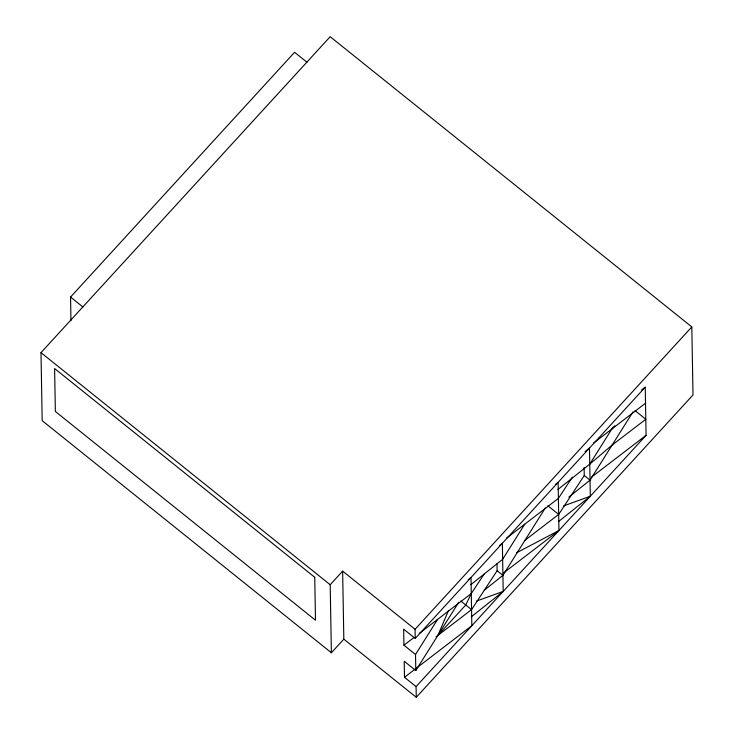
<?xml version="1.0" encoding="UTF-8"?>
<svg xmlns="http://www.w3.org/2000/svg" width="734" height="734" viewBox="0 0 734 734"><rect width="100%" height="100%" fill="white"/><g stroke="black" fill="none" stroke-linecap="round" stroke-linejoin="round"><path stroke-width="1.1" d="M448.566 610.376L437.886 635.433L465.76 604.981L471.274 593.577L484.064 574.116M415.517 654.499L403.929 645.195L403.654 629.139L415.242 638.442L415.077 629.277L342.64 571.135L343.824 639.167L416.27 697.3L416.077 686.602L404.489 677.298L404.214 661.242L415.802 670.546L415.517 654.499L437.602 619.386M415.802 670.546L458.768 602.229M524.727 524.204L502.643 559.308L470.788 584.695M484.339 590.173L502.918 575.364L545.298 507.992M557.913 489.514L589.76 464.127L613.037 427.115M568.804 497.101L590.044 480.174L633.011 411.857M436.06 636.837L471.558 609.633L497.129 570.713L497.01 563.831M572.401 477.082L558.4 498.395L506.524 538.15M525.003 540.252L558.675 514.442L584.246 475.522L584.108 467.503M70.959 320.721L70.547 297.059L294.582 52.288L306.986 62.252M343.824 639.167L331.383 652.765L42.187 420.674L40.994 352.65L330.181 36.7L691.813 326.924L693.006 394.947L416.27 697.3M331.383 652.765L330.19 584.732L342.64 571.135M415.077 629.277L691.813 326.924M415.242 638.442L645.241 387.157L646.076 435.308L416.077 686.602M611.844 429.014L614.863 425.72M589.76 464.127L612.128 445.07L645.801 419.261L635.038 410.618M585.062 451.603L589.485 448.07L590.319 496.23L558.473 521.617M499.707 545.371L502.359 543.261L503.203 591.411L471.347 616.799M641.599 389.947L645.241 387.157M593.641 442.969L645.516 403.205M555.39 484.431L558.115 482.339L558.959 530.499L503.441 573.043M591.476 477.164L646.076 435.308M468.264 579.621L470.999 577.53L471.834 625.68L404.489 677.298M403.929 645.195L413.939 637.525M419.398 633.332L471.274 593.577M516.562 552.794L558.959 530.499M563.584 505.919L590.319 496.23M476.458 601.1L503.203 591.411M584.246 475.522L590.044 480.174M547.913 505.809L558.675 514.442M497.129 570.713L502.918 575.364M460.796 600.99L471.558 609.633M70.547 297.059L82.96 307.023M40.994 352.65L330.19 584.732M314.748 577.3L54.61 368.532L55.362 411.471L315.501 620.239L314.748 577.3"/></g></svg>
